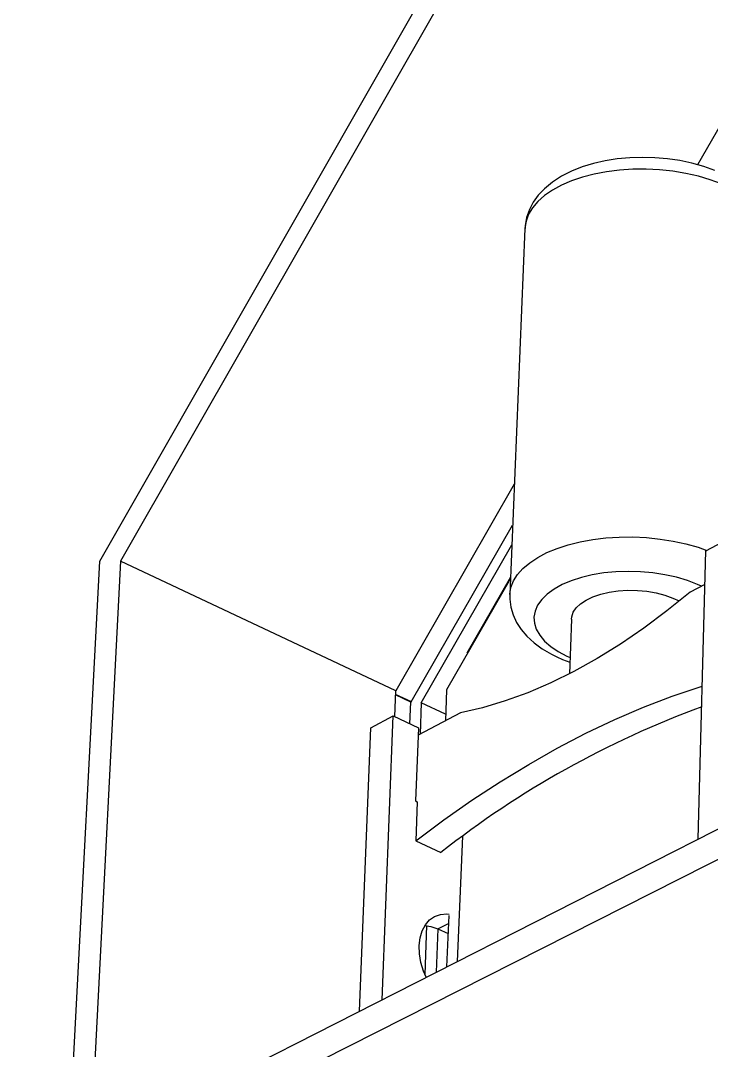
# Model space of a CAD drawing. Extents: x 0 to 155, y 0 to 209.
# Drawn here: x 49.81 to 77.95, y 136.35 to 178.33 of the extents above; entities that cross this region are included whole.
import ezdxf

# ---------------------------------------------------------------- set-up
doc = ezdxf.new("R2010")
doc.units = 0
doc.layers.get('0').update_dxf_attribs({"linetype": 'CONTINUOUS'})

msp = doc.modelspace()

# ---------------------------------------------------------------- linework, layer by layer
at = {"color": 7, "linetype": 'CONTINUOUS'}
for p, q in [((53.035, 156.292), (82.509, 207.905)), ((83.144, 207.529), (53.879, 156.294)), ((88.839, 192.41), (77.39, 172.451)), ((70.354, 169.85), (69.738, 154.929)), ((69.924, 159.435), (65.093, 151.013)), ((65.725, 150.561), (69.855, 157.759)), ((77.721, 156.709), (78.677, 157.214)), ((66.132, 150.524), (69.821, 156.952)), ((77.42, 144.968), (77.721, 156.709)), ((49.807, 94.613), (53.035, 156.292)), ((53.879, 156.294), (50.728, 95.022)), ((65.093, 151.013), (53.879, 156.294)), ((69.765, 155.591), (67.16, 151.052)), ((69.767, 155.641), (67.989, 152.542)), ((77.686, 155.342), (77.082, 155.025)), ((72.253, 153.933), (72.167, 151.704)), ((68.318, 153.07), (68.273, 153.037)), ((67.989, 152.542), (68.01, 152.532)), ((68.02, 152.551), (67.999, 152.561)), ((68.13, 152.789), (68.127, 152.737)), ((65.051, 149.956), (65.093, 151.013)), ((65.707, 150.545), (65.086, 150.837)), ((65.087, 150.861), (65.725, 150.561)), ((65.729, 150.557), (65.087, 150.859)), ((67.16, 151.052), (67.113, 149.784)), ((65.673, 149.665), (65.707, 150.545)), ((65.707, 150.545), (65.729, 150.557)), ((65.725, 150.561), (65.729, 150.557)), ((66.132, 150.524), (66.084, 149.243)), ((67.123, 150.057), (66.132, 150.524)), ((64.074, 149.504), (64.988, 149.986)), ((64.535, 138.416), (64.988, 149.986)), ((64.988, 149.986), (66.015, 149.504)), ((67.733, 150.11), (66.003, 149.201)), ((63.611, 137.947), (64.074, 149.504)), ((66.015, 149.504), (65.901, 146.516)), ((52.648, 132.372), (84.35, 148.492)), ((52.586, 131.163), (84.327, 147.237)), ((65.901, 146.516), (65.966, 146.487)), ((65.966, 146.487), (65.905, 144.895)), ((65.905, 144.895), (66.934, 144.419)), ((67.256, 141.844), (67.166, 139.754)), ((66.352, 141.435), (66.278, 139.447)), ((66.801, 141.307), (66.736, 139.535)), ((66.807, 141.304), (67.225, 141.113))]:
    msp.add_line(p, q, dxfattribs=at)
at = {"color": 8, "linetype": 'CONTINUOUS'}
for p, q in [((72.058, 152.422), (72.193, 152.361)), ((67.813, 145.077), (67.594, 139.972)), ((66.807, 141.304), (67.243, 141.527))]:
    msp.add_line(p, q, dxfattribs=at)
at = {"color": 7, "linetype": 'CONTINUOUS'}
for points in [[(78.095, 172.216), (77.64, 172.38), (77.163, 172.515), (76.67, 172.62), (76.165, 172.695), (75.652, 172.74), (75.137, 172.754), (74.624, 172.738), (74.119, 172.691), (73.625, 172.613), (73.146, 172.504), (72.688, 172.363), (72.254, 172.191), (71.848, 171.985), (71.477, 171.746), (71.148, 171.474), (70.898, 171.208), (70.695, 170.926), (70.539, 170.632), (70.421, 170.296), (70.361, 169.958), (70.36, 169.852)], [(77.082, 155.025), (76.14, 154.263), (75.194, 153.558), (74.244, 152.911), (73.294, 152.324), (72.347, 151.797), (71.405, 151.332), (70.47, 150.931), (69.544, 150.593), (68.632, 150.319), (67.733, 150.11)], [(69.745, 154.927), (69.739, 154.739), (69.782, 154.414), (69.876, 154.1), (70.016, 153.799), (70.204, 153.509), (70.44, 153.232), (70.726, 152.969), (71.06, 152.723), (71.439, 152.497), (71.654, 152.389), (71.88, 152.287), (72.185, 152.17)], [(72.253, 153.933), (72.262, 154.018), (72.326, 154.208), (72.448, 154.389), (72.625, 154.557), (72.854, 154.709), (73.129, 154.84), (73.444, 154.947), (73.79, 155.029), (74.161, 155.082), (74.547, 155.106), (74.939, 155.1), (75.328, 155.064), (75.704, 154.999), (76.059, 154.907), (76.385, 154.79), (76.637, 154.67)], [(65.905, 144.895), (67.045, 145.744), (68.193, 146.547), (69.348, 147.302), (70.509, 148.01), (71.674, 148.668), (72.844, 149.275), (74.016, 149.832), (75.189, 150.336), (76.361, 150.788), (77.532, 151.185), (77.58, 151.2)], [(66.33, 139.329), (66.227, 139.573), (66.12, 139.928), (66.059, 140.28), (66.046, 140.621), (66.083, 140.939), (66.168, 141.224), (66.298, 141.469), (66.47, 141.665), (66.677, 141.807), (66.914, 141.89), (67.173, 141.913), (67.269, 141.906)], [(66.275, 141.441), (66.527, 141.403), (66.807, 141.304)]]:
    msp.add_lwpolyline(points, dxfattribs=at)
at = {"color": 8, "linetype": 'CONTINUOUS'}
for points in [[(78.365, 171.672), (77.909, 171.842), (77.423, 171.987), (76.912, 172.103), (76.383, 172.191), (75.841, 172.248), (75.294, 172.275), (74.748, 172.27), (74.209, 172.234), (73.684, 172.167), (73.18, 172.071), (72.701, 171.946), (72.255, 171.793), (71.845, 171.616), (71.478, 171.415), (71.157, 171.193), (70.886, 170.953), (70.668, 170.699), (70.506, 170.432), (70.402, 170.156), (70.355, 169.874), (70.354, 169.85)], [(69.738, 154.928), (69.739, 154.953), (69.786, 155.226), (69.891, 155.493), (70.056, 155.752), (70.276, 155.999), (70.551, 156.231), (70.877, 156.445), (71.25, 156.64), (71.665, 156.812), (72.119, 156.96), (72.605, 157.081), (73.118, 157.174), (73.651, 157.239), (74.198, 157.273), (74.754, 157.278), (75.31, 157.252), (75.86, 157.196), (76.398, 157.111), (76.917, 156.998), (77.411, 156.858), (77.768, 156.734)], [(77.551, 155.271), (77.386, 155.346), (76.975, 155.504), (76.532, 155.636), (76.061, 155.74), (75.571, 155.816), (75.07, 155.862), (74.564, 155.876), (74.062, 155.86), (73.571, 155.812), (73.099, 155.734), (72.654, 155.628), (72.241, 155.494), (71.869, 155.335), (71.541, 155.153), (71.263, 154.952), (71.04, 154.734), (70.874, 154.502), (70.768, 154.261), (70.723, 154.013), (70.74, 153.763), (70.819, 153.515), (70.958, 153.272), (71.155, 153.038), (71.407, 152.816), (71.709, 152.61), (72.058, 152.422)]]:
    msp.add_lwpolyline(points, dxfattribs=at)
at = {"color": 7, "linetype": 'CONTINUOUS'}
msp.add_arc((90.985, 113.844), 38.901, 110.1911, 128.1881, dxfattribs=at)

doc.saveas('drawing.dxf')
